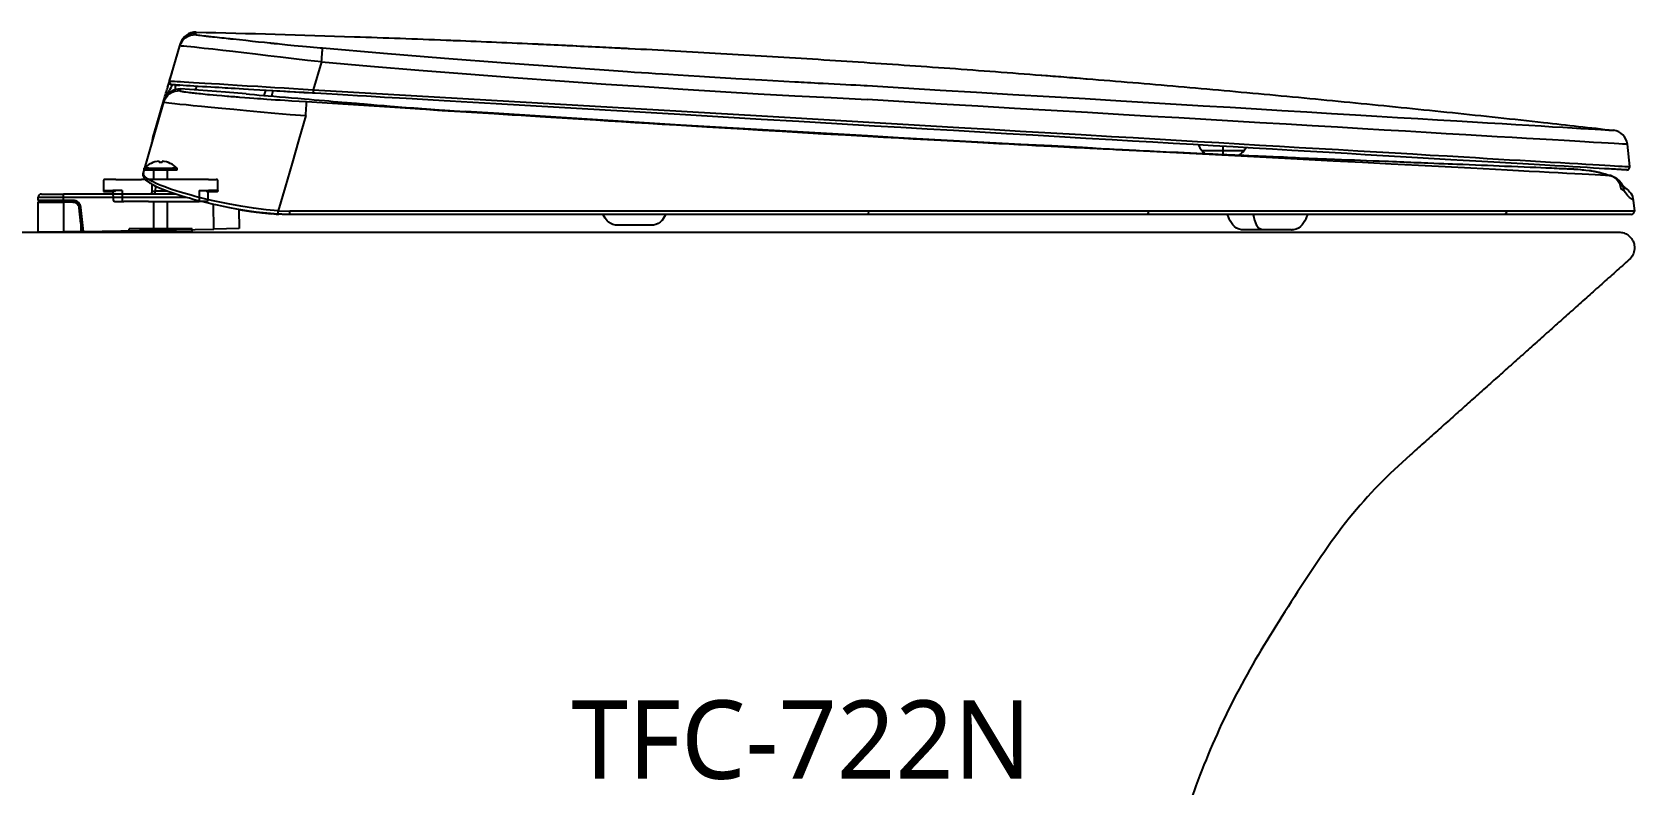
# Model space of a CAD drawing. Extents: x 1738 to 4401, y -320 to 1921.
# Drawn here: x 2169 to 2681, y 76 to 316 of the extents above; entities that cross this region are included whole.
import ezdxf

# ---------------------------------------------------------------- set-up
doc = ezdxf.new("R2010")
doc.units = 0
doc.header["$LTSCALE"] = 3
doc.header["$MEASUREMENT"] = 0
doc.linetypes.add('CENTER', pattern=[2, 1.25, -0.25, 0.25, -0.25])
doc.layers.get('0').update_dxf_attribs({"linetype": 'CONTINUOUS'})
doc.layers.get('DEFPOINTS').update_dxf_attribs({"linetype": 'CONTINUOUS'})
doc.styles.add('GHS', font='romans', dxfattribs={"bigfont": 'ghs'})
doc.styles.get("Standard").update_dxf_attribs({"font": 'NanumGothic.ttf'})
doc.dimstyles.get("Standard").update_dxf_attribs({"dimtxt": 0.18, "dimasz": 0.18, "dimexe": 0.18, "dimexo": 0.0625, "dimgap": 0.09, "dimtad": 0, "dimtih": 1, "dimtoh": 1, "dimdec": 4, "dimzin": 0, "dimdsep": 46, "dimtxsty": 'Standard', "dimcen": 0.09, "dimadec": 0, "dimazin": 0, "dimtfac": 1, "dimtdec": 4, "dimtofl": 0, "dimtmove": 0, "dimatfit": 3, "dimfxl": 0, "dimtolj": 1, "dimtzin": 0, "dimarcsym": 0})

# ---------------------------------------------------------------- blocks, each defined once
blk = doc.blocks.new('*D17')
at = {"color": 3, "lineweight": -2}
for p, q in [((1990.15, 272.95), (1990.15, -226.33)), ((2275.15, -135.78), (2275.15, -226.33))]:
    blk.add_line(p, q, dxfattribs=at)
at = {"color": 3, "linetype": 'Continuous', "lineweight": 0}
blk.add_line((2010.15, -225.53), (2255.15, -225.53), dxfattribs=at)
at = {"color": 3}
for points in [[(2010.15, -222.2), (2010.15, -228.86), (1990.15, -225.53)], [(2255.15, -222.2), (2255.15, -228.86), (2275.15, -225.53)]]:
    blk.add_solid(points, dxfattribs=at)
at = {"layer": 'DEFPOINTS', "color": 0}
for p in [(1990.15, 273.95), (2275.15, -134.78), (2275.15, -225.53)]:
    blk.add_point(p, dxfattribs=at)
at = {"color": 2, "insert": (2132.65, -208.2), "char_height": 30, "attachment_point": 5}
blk.add_mtext('\\A1;285', dxfattribs=at)
blk = doc.blocks.new('*D26')
at = {"color": 3, "lineweight": -2}
for p, q in [((2687.85, 252.12), (2754.21, 252.12)), ((2585.85, -122.88), (2754.21, -122.88))]:
    blk.add_line(p, q, dxfattribs=at)
at = {"color": 3, "linetype": 'Continuous', "lineweight": 0}
for p, q in [((2753.41, 232.12), (2753.41, 81.97)), ((2753.41, -102.88), (2753.41, 47.27))]:
    blk.add_line(p, q, dxfattribs=at)
at = {"color": 3}
for points in [[(2750.08, 232.12), (2756.74, 232.12), (2753.41, 252.12)], [(2750.08, -102.88), (2756.74, -102.88), (2753.41, -122.88)]]:
    blk.add_solid(points, dxfattribs=at)
at = {"layer": 'DEFPOINTS', "color": 0}
for p in [(2686.85, 252.12), (2584.85, -122.88), (2753.41, -122.88)]:
    blk.add_point(p, dxfattribs=at)
at = {"color": 2, "insert": (2753.41, 64.62), "char_height": 30, "attachment_point": 5}
blk.add_mtext('\\A1;375', dxfattribs=at)

msp = doc.modelspace()

# ---------------------------------------------------------------- linework, layer by layer
for p, q in [((2213.2, 300.38), (2213.97, 302.96)), ((2212.57, 298.24), (2212.66, 298.53)), ((2212.66, 298.53), (2213.11, 300.06)), ((2213.11, 300.06), (2213.14, 300.17)), ((2208.23, 283.58), (2211.37, 294.2)), ((2211.52, 294.2), (2211.37, 294.2)), ((2211.58, 294.19), (2211.52, 294.2)), ((2211.6, 294.19), (2211.58, 294.19)), ((2542.22, 278.12), (2549, 278.12)), ((2549, 279.42), (2549, 278.12)), ((2549, 278.12), (2555.78, 278.12)), ((2549, 278.12), (2549, 276.87)), ((2678.67, 272.98), (2677.92, 280.1)), ((2205.09, 271.91), (2205.09, 272.51)), ((2209.84, 274.67), (2209.84, 274.3)), ((2210.84, 274.3), (2209.84, 274.3)), ((2210.84, 274.67), (2210.84, 274.3)), ((2215.59, 271.91), (2215.59, 272.51)), ((2192.09, 268.4), (2192.14, 265.05)), ((2196.08, 268.91), (2192.59, 268.91)), ((2196.08, 268.91), (2198.94, 268.91)), ((2198.94, 268.91), (2201.76, 268.91)), ((2201.76, 268.91), (2204.21, 268.91)), ((2225.59, 268.91), (2204.21, 268.91)), ((2208.64, 266.77), (2208.61, 265.22)), ((2225.59, 268.91), (2228.08, 268.91)), ((2228.52, 265.41), (2228.58, 268.4)), ((2171.32, 262.74), (2171.32, 263.26)), ((2171.32, 262.24), (2171.32, 262.74)), ((2179.32, 262.24), (2171.32, 262.24)), ((2171.32, 261.53), (2171.32, 261.69)), ((2171.32, 252.12), (2171.32, 261.53)), ((2171.82, 262.19), (2179.32, 262.19)), ((2172.32, 264.24), (2179.32, 264.24)), ((2179.17, 262.19), (2179.16, 262.19)), ((2180.24, 262.19), (2179.17, 262.19)), ((2215.07, 264.24), (2179.32, 264.24)), ((2179.32, 263.25), (2218.24, 263.25)), ((2179.32, 262.24), (2179.32, 263.25)), ((2179.32, 262.24), (2182.43, 262.24)), ((2181.16, 262.19), (2179.32, 262.19)), ((2182.33, 261.69), (2179.32, 261.69)), ((2180.82, 262.24), (2180.82, 262.19)), ((2182.33, 262.19), (2181.16, 262.19)), ((2182.02, 262.19), (2182.02, 262.24)), ((2182.33, 262.19), (2182.33, 261.69)), ((2192.14, 265.01), (2192.14, 265.05)), ((2192.14, 265.01), (2195.14, 265.01)), ((2192.15, 265.41), (2195.09, 265.41)), ((2195.63, 265.01), (2192.63, 265.01)), ((2198.09, 265.41), (2195.09, 265.41)), ((2195.14, 265.01), (2195.19, 262.4)), ((2195.69, 261.91), (2198.58, 261.91)), ((2198.09, 265.41), (2198.09, 262.4)), ((2198.09, 262.4), (2198.09, 261.91)), ((2206.51, 261.91), (2198.58, 261.91)), ((2206.51, 261.91), (2222.59, 261.91)), ((2212.28, 265.22), (2208.61, 265.22)), ((2212.54, 253.22), (2212.54, 261.91)), ((2222.59, 265.41), (2222.59, 262.4)), ((2222.59, 265.41), (2225.59, 265.41)), ((2222.59, 262.4), (2222.59, 261.91)), ((2224.97, 261.91), (2222.59, 261.91)), ((2225.04, 265.01), (2228.04, 265.01)), ((2225.47, 262.4), (2225.52, 265.01)), ((2228.52, 265.41), (2225.59, 265.41)), ((2228.04, 265.01), (2228.46, 265.01)), ((2228.52, 265.01), (2228.46, 265.01)), ((2228.52, 265.41), (2228.52, 265.01)), ((2679.79, 262.35), (2680.16, 258.84)), ((2184.85, 254.91), (2184.32, 259.9)), ((2184.82, 259.95), (2185.35, 254.94)), ((2185.71, 252.37), (2184.91, 260)), ((2235.22, 259.36), (2235.32, 253.24)), ((2435.87, 257.74), (2251.53, 257.74)), ((2435.95, 258.84), (2251.55, 258.84)), ((2524.89, 257.74), (2435.87, 257.74)), ((2525.16, 258.84), (2435.95, 258.84)), ((2638.65, 257.74), (2524.89, 257.74)), ((2639.37, 258.84), (2525.16, 258.84)), ((2679.16, 257.74), (2638.65, 257.74)), ((2680.16, 258.84), (2639.37, 258.84)), ((2133.99, 252.12), (2675.2, 252.12)), ((2179.32, 252.26), (2171.32, 252.12)), ((2184.89, 252.36), (2179.32, 252.26)), ((2184.85, 254.91), (2184.89, 252.36)), ((2185.39, 252.37), (2184.89, 252.36)), ((2185.35, 254.94), (2185.39, 252.37)), ((2185.39, 252.37), (2185.71, 252.37)), ((2185.71, 252.37), (2227.32, 253.1)), ((2200.34, 252.12), (2200.34, 253.22)), ((2208.14, 253.22), (2200.34, 253.22)), ((2203.34, 252.12), (2200.34, 252.12)), ((2220.34, 252.12), (2203.34, 252.12)), ((2220.34, 253.22), (2208.14, 253.22)), ((2220.34, 252.12), (2220.34, 253.22)), ((2235.32, 253.24), (2227.32, 253.1))]:
    msp.add_line(p, q)
at = {"color": 1, "linetype": 'CENTER', "ltscale": 3}
msp.add_line((2210.2, 253.33), (2210.2, 252.12), dxfattribs=at)
for points in [[(2216.49, 311.46), (2216.6, 311.85), (2216.67, 312.08)], [(2216.5, 311.49), (2216.79, 312.24), (2217.22, 312.96), (2217.34, 313.11)], [(2216.53, 311.46), (2216.54, 311.51), (2216.69, 311.92), (2216.85, 312.3), (2217.04, 312.65), (2217.23, 312.95), (2217.43, 313.22), (2217.63, 313.46), (2217.67, 313.51)], [(2216.67, 312.08), (2216.96, 312.84), (2217.38, 313.54), (2217.9, 314.17), (2218.52, 314.7), (2219.22, 315.12), (2219.97, 315.43), (2220.77, 315.61), (2221.58, 315.65)], [(2217.34, 313.11), (2217.67, 313.5)], [(2217.67, 313.5), (2217.76, 313.59), (2218.4, 314.13), (2219.12, 314.55), (2219.9, 314.85), (2220.72, 315.01), (2221.55, 315.04)], [(2221.55, 315.04), (2221.57, 315.42), (2221.59, 315.65)], [(2221.55, 315.04), (2221.64, 314.99), (2221.91, 314.94), (2222.35, 314.88), (2222.86, 314.81), (2223.48, 314.74), (2224.14, 314.66), (2224.22, 314.65), (2224.3, 314.64), (2224.38, 314.63), (2224.46, 314.63), (2224.54, 314.62), (2224.63, 314.61), (2224.71, 314.6), (2224.88, 314.58), (2225.12, 314.55), (2225.43, 314.52), (2225.83, 314.47), (2226.3, 314.42), (2226.86, 314.36), (2227.53, 314.29), (2228.32, 314.2), (2229.12, 314.12), (2229.87, 314.04), (2230.59, 313.96), (2231.27, 313.88), (2231.9, 313.82), (2232.46, 313.76), (2232.63, 313.74), (2232.79, 313.72), (2232.95, 313.7), (2233.09, 313.69), (2233.23, 313.67), (2233.36, 313.66), (2233.48, 313.65), (2235.42, 313.44), (2237.46, 313.22), (2239.62, 312.98), (2241.5, 312.78), (2243.44, 312.58), (2245.19, 312.39), (2245.39, 312.37), (2245.59, 312.35), (2245.79, 312.33), (2245.99, 312.31), (2246.19, 312.29), (2246.39, 312.27), (2246.59, 312.25), (2247, 312.2), (2247.55, 312.15), (2248.26, 312.07), (2249.12, 311.99), (2249.91, 311.91), (2250.81, 311.82), (2251.81, 311.72), (2252.92, 311.61), (2254.13, 311.49), (2255.55, 311.35), (2256.85, 311.23), (2258.02, 311.12), (2259.07, 311.02), (2260.26, 310.92), (2261.21, 310.83), (2261.94, 310.77)], [(2221.64, 315.83), (2221.62, 315.79), (2221.58, 315.65)], [(2330.53, 312.05), (2332.39, 311.96)], [(2330.55, 312.05), (2333.88, 311.89), (2337.03, 311.75), (2339.98, 311.61), (2342.75, 311.48), (2345.33, 311.35), (2347.72, 311.23), (2349.92, 311.13), (2351.94, 311.03), (2353.76, 310.93), (2355.39, 310.85), (2356.84, 310.78), (2358.09, 310.71)], [(2213.17, 300.25), (2216.49, 311.46)], [(2216.49, 311.46), (2216.5, 311.49)], [(2216.53, 311.45), (2216.49, 311.46)], [(2261.63, 306.32), (2257.2, 306.81), (2252.84, 307.31), (2248.59, 307.8), (2244.48, 308.29), (2240.55, 308.76), (2236.84, 309.2), (2233.37, 309.61), (2230.17, 309.99), (2228.54, 310.18), (2227, 310.35), (2225.56, 310.51), (2224.22, 310.66), (2222.59, 310.84), (2221.15, 310.99), (2219.91, 311.12), (2218.67, 311.24), (2217.71, 311.33), (2217.02, 311.4), (2216.62, 311.44), (2216.53, 311.45)], [(2261.63, 306.32), (2261.7, 307.13), (2261.76, 307.94), (2261.82, 308.71), (2261.87, 309.4), (2261.91, 309.96), (2261.93, 310.39), (2261.94, 310.65), (2261.94, 310.77)], [(2261.94, 310.77), (2281.38, 309.13), (2300.82, 307.55), (2320.27, 306.05), (2339.72, 304.63), (2359.17, 303.27), (2361.4, 303.12), (2363.64, 302.97), (2365.87, 302.83), (2368.11, 302.68), (2370.34, 302.53), (2372.23, 302.41), (2375.34, 302.21), (2378.65, 302), (2382.17, 301.78), (2383.74, 301.68), (2385.34, 301.58), (2386.99, 301.48), (2388.67, 301.38), (2390.4, 301.28), (2392.15, 301.17), (2393.66, 301.08), (2401.94, 300.6), (2412.49, 300.01), (2413.67, 299.95), (2414.58, 299.9), (2415.5, 299.85), (2416.51, 299.79), (2417.59, 299.74), (2418.75, 299.67), (2420, 299.61), (2421.55, 299.53), (2423.2, 299.44), (2425, 299.35), (2426.95, 299.25), (2428.72, 299.16), (2430.32, 299.08), (2431.99, 299), (2433.41, 298.93), (2434.59, 298.87), (2435.53, 298.83)], [(2261.63, 306.32), (2258.97, 297.48)], [(2261.63, 306.32), (2277.23, 305), (2292.63, 303.74), (2307.83, 302.54), (2322.83, 301.4), (2337.64, 300.32), (2352.23, 299.29), (2364.59, 298.46), (2376.79, 297.67), (2388.85, 296.93), (2400.77, 296.22), (2412.53, 295.57), (2424.14, 294.95), (2435.58, 294.38)], [(2491.16, 302.12), (2492.51, 302.02), (2493.99, 301.9), (2495.6, 301.78), (2497.34, 301.64), (2499.21, 301.49), (2501.2, 301.33), (2503.32, 301.16), (2505.57, 300.98)], [(2211.37, 294.2), (2211.53, 294.74), (2211.69, 295.28), (2211.86, 295.83), (2212.02, 296.37), (2212.18, 296.92), (2212.33, 297.44), (2212.48, 297.92), (2212.59, 298.31)], [(2211.56, 294.31), (2211.84, 294.99), (2212.31, 295.75), (2212.89, 296.41), (2213.57, 296.94), (2214.31, 297.34), (2215.09, 297.61), (2215.88, 297.74), (2216.67, 297.75)], [(2211.93, 295.14), (2212.14, 295.5), (2212.49, 296.13), (2212.83, 296.72), (2213.12, 297.24), (2213.36, 297.67), (2213.67, 298.24), (2213.89, 298.64), (2214.02, 298.89), (2214.07, 298.97)], [(2211.94, 294.89), (2212.05, 295.05), (2212.61, 295.72), (2213.28, 296.28), (2214.04, 296.72), (2214.84, 297.01), (2215.66, 297.16), (2216.45, 297.18)], [(2212.58, 298.28), (2212.74, 298.78), (2212.88, 299.13), (2213.01, 299.36)], [(2213.01, 299.36), (2213.09, 299.9), (2213.12, 300.05)], [(2213.01, 299.36), (2213.11, 299.42)], [(2213.12, 300.05), (2213.13, 300.11), (2213.16, 300.25)], [(2213.13, 300.07), (2213.13, 300.01), (2213.12, 299.95)], [(2213.12, 299.95), (2213.14, 299.78), (2213.21, 299.57), (2213.31, 299.39), (2213.44, 299.24), (2213.45, 299.23)], [(2213.13, 299.89), (2213.14, 300.12), (2213.17, 300.25)], [(2213.79, 299.1), (2213.5, 299.31), (2213.3, 299.58), (2213.2, 299.91), (2213.22, 300.28)], [(2213.21, 300.25), (2213.27, 300.25), (2213.57, 300.24), (2214.06, 300.21), (2214.74, 300.18), (2215.61, 300.13), (2216.66, 300.07), (2217.88, 300), (2219.27, 299.92), (2220.84, 299.82), (2222.57, 299.72), (2224.46, 299.6), (2226.5, 299.48), (2229.05, 299.32), (2231.81, 299.15), (2234.78, 298.97), (2237.95, 298.77), (2241.29, 298.56), (2243.98, 298.4), (2246.77, 298.22), (2249.68, 298.04), (2252.69, 297.85), (2255.79, 297.66), (2258.97, 297.46)], [(2213.45, 299.23), (2213.61, 299.11), (2213.75, 299.04)], [(2213.8, 299.02), (2213.68, 299.07)], [(2213.81, 299.02), (2213.75, 299.05), (2213.75, 299.07)], [(2213.75, 299.04), (2213.79, 299.02)], [(2258.89, 296.38), (2256.06, 296.55), (2253.36, 296.7), (2250.8, 296.85), (2248.37, 297), (2246.08, 297.13), (2243.94, 297.25), (2241.94, 297.37), (2240.08, 297.48), (2238.37, 297.58), (2236.79, 297.67), (2235.35, 297.76), (2234.04, 297.83), (2232.86, 297.9), (2231.8, 297.96), (2230.85, 298.02), (2229.95, 298.07), (2228.84, 298.14), (2227.64, 298.21), (2226.37, 298.28), (2225.04, 298.36), (2223.67, 298.45), (2222.28, 298.53), (2220.89, 298.62), (2219.7, 298.69), (2218.55, 298.76), (2217.46, 298.83), (2216.46, 298.9), (2215.73, 298.95), (2215.09, 298.99), (2214.54, 299.03), (2214.11, 299.07), (2213.79, 299.1)], [(2213.79, 299.02), (2213.83, 299.01), (2213.86, 299)], [(2213.82, 299.02), (2213.86, 299), (2214.07, 298.97)], [(2214.11, 298.97), (2214.07, 298.97)], [(2215.12, 298.91), (2215.6, 298.94)], [(2216.43, 298.83), (2215.92, 298.86), (2215.48, 298.89), (2215.21, 298.9), (2215.12, 298.91)], [(2216.49, 298.83), (2216.28, 298.84), (2216.03, 298.86), (2215.87, 298.88), (2215.78, 298.9), (2215.75, 298.92)], [(2216.67, 297.75), (2216.67, 297.73), (2216.66, 297.72), (2216.66, 297.71), (2216.65, 297.7), (2216.65, 297.7), (2216.65, 297.69), (2216.64, 297.68), (2216.64, 297.68), (2216.63, 297.67), (2216.63, 297.66), (2216.62, 297.65), (2216.62, 297.64), (2216.61, 297.63), (2216.61, 297.62), (2216.61, 297.61), (2216.6, 297.6), (2216.6, 297.6), (2216.6, 297.59), (2216.6, 297.58), (2216.59, 297.57), (2216.59, 297.56), (2216.58, 297.55), (2216.58, 297.54), (2216.58, 297.53), (2216.57, 297.52), (2216.57, 297.51), (2216.57, 297.5), (2216.55, 297.46), (2216.53, 297.41), (2216.5, 297.35), (2216.47, 297.3), (2216.45, 297.24), (2216.45, 297.18)], [(2216.45, 297.18), (2216.45, 297.16), (2216.47, 297.14), (2216.52, 297.12), (2216.59, 297.09), (2216.69, 297.06), (2216.84, 297.03), (2217.05, 296.98), (2217.32, 296.93), (2217.59, 296.89), (2217.85, 296.85), (2218.38, 296.77), (2218.95, 296.7), (2219.57, 296.62), (2219.99, 296.57), (2220.42, 296.52), (2220.64, 296.49), (2220.95, 296.46), (2221.36, 296.41), (2221.87, 296.36), (2222.49, 296.29), (2223.07, 296.23), (2223.74, 296.16), (2224.5, 296.09), (2225.3, 296.01), (2225.87, 295.96), (2227.03, 295.85), (2228.24, 295.74), (2229.85, 295.6), (2231.53, 295.46), (2232.09, 295.41), (2232.68, 295.36), (2233.26, 295.32), (2233.83, 295.27), (2234.4, 295.23), (2234.95, 295.18), (2235.49, 295.14), (2237.14, 295.01), (2238.66, 294.9), (2240.03, 294.8), (2241.24, 294.71), (2242.29, 294.64), (2243.12, 294.58), (2244.16, 294.51), (2245.57, 294.41), (2247, 294.31), (2248.44, 294.22), (2249.89, 294.12), (2252.18, 293.97), (2254.49, 293.83), (2256.8, 293.69)], [(2237.6, 296.13), (2230.96, 296.67), (2216.67, 297.75)], [(2221.8, 298.55), (2221.52, 297.91), (2221.24, 297.39)], [(2243.36, 295.63), (2243.85, 297.25)], [(2246.13, 297.12), (2246, 296.66), (2245.64, 295.46)], [(2258.92, 296.35), (2255.97, 296.52), (2253.05, 296.69), (2250.16, 296.86), (2247.34, 297.03), (2246.12, 297.1)], [(2258.97, 297.46), (2258.95, 297.23), (2258.94, 297.02), (2258.92, 296.69), (2258.91, 296.56), (2258.9, 296.45), (2258.89, 296.38), (2258.89, 296.38)], [(2258.97, 297.48), (2282.82, 296.08), (2306.67, 294.69), (2330.52, 293.3), (2354.35, 291.91), (2378.18, 290.52), (2402, 289.12), (2410.98, 288.6), (2419.96, 288.08), (2428.94, 287.55), (2437.92, 287.03), (2446.89, 286.5), (2455.85, 285.98), (2464.79, 285.46), (2474.59, 284.89), (2484.36, 284.31), (2494.09, 283.75), (2503.78, 283.18), (2513.42, 282.62), (2520.36, 282.21), (2527.26, 281.81), (2534.12, 281.41), (2540.92, 281.01), (2547.65, 280.62), (2554.19, 280.24), (2560.65, 279.86), (2567.03, 279.49), (2573.33, 279.12), (2579.64, 278.75), (2585.86, 278.39), (2591.97, 278.03), (2597.97, 277.68), (2603.85, 277.34), (2609.51, 277.01), (2615.06, 276.68), (2620.47, 276.37), (2625.76, 276.06), (2629.53, 275.84), (2633.22, 275.62), (2636.85, 275.41), (2640.38, 275.2), (2643.78, 275), (2647.06, 274.81), (2650.18, 274.63), (2653.46, 274.44), (2656.55, 274.26), (2659.45, 274.09), (2662.17, 273.93), (2664.69, 273.78), (2666.89, 273.66), (2668.91, 273.54), (2670.75, 273.43), (2672.4, 273.33), (2673.86, 273.25), (2675.13, 273.17), (2676.21, 273.11), (2677.09, 273.06), (2677.78, 273.02), (2678.28, 272.99), (2678.57, 272.97), (2678.67, 272.97)], [(2435.53, 298.83), (2447.2, 298.08), (2458.86, 297.38), (2470.47, 296.69), (2482.05, 296.01), (2493.56, 295.32), (2505.02, 294.64), (2516.41, 293.96), (2525.27, 293.43), (2534.04, 292.9), (2542.7, 292.39), (2551.24, 291.88), (2559.65, 291.37), (2567.77, 290.89), (2575.75, 290.41), (2583.56, 289.94), (2591.2, 289.49), (2598, 289.08), (2604.64, 288.68), (2611.11, 288.29), (2617.41, 287.92), (2623.53, 287.55), (2628.5, 287.25), (2633.33, 286.95), (2637.97, 286.67), (2642.38, 286.41), (2646.52, 286.16), (2650.4, 285.93), (2654, 285.71), (2657.32, 285.51), (2660.35, 285.33), (2663.08, 285.17), (2665.5, 285.02), (2667.62, 284.9), (2669.41, 284.79), (2670.89, 284.7), (2672.04, 284.63), (2672.86, 284.58), (2673.36, 284.55), (2673.52, 284.54)], [(2204.79, 270.72), (2211.34, 293.56)], [(2211.34, 293.56), (2211.36, 293.55)], [(2211.36, 293.55), (2211.43, 293.81), (2211.74, 294.55), (2211.94, 294.89)], [(2211.36, 293.55), (2211.53, 293.51), (2212.19, 293.42), (2212.92, 293.34), (2213.85, 293.22), (2214.82, 293.1), (2216.44, 292.92), (2218.44, 292.72), (2220.74, 292.48), (2223.31, 292.23), (2226.4, 291.93), (2229.85, 291.6), (2233.63, 291.25), (2237.73, 290.87), (2242.12, 290.48), (2246.76, 290.06), (2251.61, 289.64), (2256.62, 289.22)], [(2211.37, 294.2), (2211.76, 294.86), (2211.83, 294.96)], [(2211.39, 293.73), (2211.63, 294.32), (2211.7, 294.47)], [(2211.39, 293.73), (2211.5, 294.1), (2211.56, 294.31)], [(2211.87, 294.78), (2211.94, 294.89)], [(2237.6, 296.13), (2238.69, 296.04), (2240.25, 295.91), (2241.76, 295.78), (2243.21, 295.66), (2244.59, 295.54), (2246.38, 295.39), (2248.22, 295.23), (2250.11, 295.07), (2252.05, 294.91), (2254.07, 294.74), (2256.18, 294.56), (2257.68, 294.43), (2259.27, 294.3), (2260.89, 294.16), (2262.53, 294.02), (2263.9, 293.9), (2265.35, 293.78), (2266.81, 293.65), (2268.14, 293.54), (2269.02, 293.46), (2269.8, 293.4), (2270.47, 293.34), (2271.15, 293.28), (2271.92, 293.22), (2272.77, 293.15), (2273.59, 293.08), (2274.1, 293.03), (2274.52, 293), (2274.84, 292.97), (2275.15, 292.94), (2275.46, 292.92), (2275.75, 292.89), (2275.99, 292.87), (2276.22, 292.85), (2276.74, 292.81), (2277.42, 292.75), (2278.33, 292.68), (2279.41, 292.59), (2280.55, 292.5), (2281.59, 292.41), (2282.45, 292.34), (2283.53, 292.25), (2284.86, 292.15), (2286.03, 292.05), (2287.23, 291.96), (2288.59, 291.85), (2289.87, 291.75), (2291.07, 291.66), (2291.76, 291.61), (2292.43, 291.56), (2293.05, 291.51), (2293.64, 291.47), (2294.32, 291.42), (2295.04, 291.37), (2295.77, 291.31), (2296.48, 291.26), (2297.11, 291.22), (2297.78, 291.17), (2298.45, 291.12), (2299.15, 291.07), (2299.99, 291.02), (2300.91, 290.95), (2301.78, 290.89), (2302.49, 290.85), (2303.2, 290.8), (2303.86, 290.76), (2304.65, 290.7), (2305.53, 290.65), (2306.36, 290.59), (2306.99, 290.55)], [(2256.62, 289.22), (2256.66, 290.06), (2256.71, 290.9), (2256.75, 291.68), (2256.78, 292.38), (2256.8, 292.94), (2256.81, 293.35), (2256.81, 293.59), (2256.8, 293.69)], [(2256.8, 293.69), (2286.65, 291.83), (2293.03, 291.43)], [(2258.89, 296.38), (2258.89, 296.38), (2258.88, 296.35)], [(2677.85, 271.91), (2677.8, 271.91), (2677.69, 271.92), (2677.51, 271.93), (2677.28, 271.94), (2677.01, 271.96), (2676.71, 271.98), (2676.42, 272), (2676.11, 272.01), (2675.8, 272.03), (2675.49, 272.05), (2675.2, 272.07), (2674.68, 272.1), (2674.13, 272.13), (2673.52, 272.16), (2672.86, 272.2), (2672.14, 272.24), (2670.64, 272.33), (2668.97, 272.43), (2667.12, 272.54), (2665.1, 272.66), (2662.92, 272.78), (2660.58, 272.92), (2657.77, 273.08), (2654.77, 273.26), (2651.57, 273.45), (2648.19, 273.64), (2644.63, 273.85), (2640.9, 274.07), (2637.23, 274.28), (2633.45, 274.5), (2629.57, 274.73), (2625.62, 274.96), (2621.6, 275.2), (2616.37, 275.5), (2611.02, 275.81), (2605.55, 276.13), (2599.97, 276.46), (2594.29, 276.79), (2588.6, 277.12), (2582.82, 277.46), (2576.95, 277.8), (2570.99, 278.15), (2564.84, 278.51), (2558.61, 278.87), (2552.3, 279.24), (2545.92, 279.62), (2539.48, 279.99), (2533.08, 280.37), (2526.64, 280.74), (2520.15, 281.12), (2513.63, 281.5), (2505.26, 281.99), (2496.86, 282.48), (2488.43, 282.97), (2479.97, 283.47), (2471.47, 283.96), (2463.11, 284.45), (2454.72, 284.94), (2446.31, 285.43), (2437.89, 285.92), (2425.85, 286.63), (2413.8, 287.33), (2401.75, 288.04), (2389.69, 288.74), (2377.63, 289.44), (2357.53, 290.62), (2337.42, 291.79), (2317.31, 292.97), (2313.59, 293.18), (2309.87, 293.4), (2306.17, 293.62), (2302.59, 293.83), (2300.77, 293.93), (2298.98, 294.04), (2297.24, 294.14), (2295.53, 294.24), (2293.85, 294.34), (2292.15, 294.44), (2290.48, 294.53), (2288.6, 294.64), (2286.5, 294.77), (2284.18, 294.9), (2281.65, 295.05), (2278.91, 295.21), (2275.95, 295.38), (2273.05, 295.55), (2269.96, 295.73), (2266.7, 295.92), (2263.25, 296.12), (2259.63, 296.34), (2258.9, 296.38)], [(2677.92, 280.1), (2677.75, 280.11), (2677.24, 280.13), (2676.39, 280.18), (2675.2, 280.25), (2673.68, 280.34), (2671.82, 280.44), (2669.63, 280.57), (2667.13, 280.71), (2664.31, 280.88), (2661.18, 281.06), (2657.75, 281.26), (2654.02, 281.48), (2650.01, 281.71), (2645.73, 281.96), (2641.17, 282.23), (2636.4, 282.51), (2631.46, 282.8), (2626.4, 283.1), (2620.16, 283.47), (2613.74, 283.84), (2607.14, 284.23), (2600.38, 284.63), (2593.45, 285.03), (2585.52, 285.5), (2577.41, 285.98), (2569.13, 286.46), (2560.7, 286.96), (2552.12, 287.46), (2543.56, 287.97), (2534.89, 288.48), (2526.13, 288.99), (2517.31, 289.51), (2505.8, 290.19), (2494.23, 290.87), (2482.59, 291.55), (2470.9, 292.24), (2459.16, 292.93), (2447.38, 293.62), (2435.58, 294.38)], [(2256.62, 289.22), (2254.4, 281.66), (2252.22, 274.09), (2250.02, 266.48), (2247.81, 258.94)], [(2293, 291.43), (2293.53, 291.39), (2294.21, 291.34), (2295.08, 291.26), (2296.11, 291.18), (2297.29, 291.09), (2298.64, 291), (2300.09, 290.91), (2305.88, 290.55), (2311.2, 290.22), (2316.65, 289.87), (2319.48, 289.7), (2322.35, 289.52), (2325.25, 289.34), (2328.2, 289.15), (2331.34, 288.96), (2334.72, 288.75), (2338.34, 288.52), (2341.74, 288.31), (2345.34, 288.09), (2349.11, 287.85), (2353.08, 287.61), (2357.23, 287.35), (2361.56, 287.08), (2365.82, 286.82), (2370.24, 286.55), (2374.83, 286.27), (2379.58, 285.98), (2384.5, 285.68), (2390.19, 285.34), (2396.08, 284.99), (2402.17, 284.62), (2408.47, 284.25), (2414.98, 283.87), (2421.69, 283.48), (2428.61, 283.09), (2435.73, 282.68)], [(2293.03, 291.43), (2307.47, 290.52)], [(2306.99, 290.55), (2307, 290.55), (2307.47, 290.52)], [(2435.66, 282.74), (2405.89, 284.45), (2376.1, 286.24), (2346.29, 288.09), (2316.48, 289.96), (2307.47, 290.52)], [(2207.75, 281.04), (2207.77, 281.25), (2207.82, 281.7), (2207.92, 282.29), (2208.04, 282.88)], [(2207.96, 282.5), (2207.96, 282.53)], [(2208.04, 282.88), (2208.06, 282.94)], [(2208.3, 282.96), (2208.23, 283.58)], [(2507.45, 278.88), (2504.22, 279.04), (2494.43, 279.56), (2484.59, 280.08), (2474.72, 280.6), (2464.99, 281.13), (2455.24, 281.65), (2445.46, 282.19), (2435.66, 282.74)], [(2435.73, 282.68), (2440.76, 282.4), (2445.62, 282.13), (2450.28, 281.87), (2454.77, 281.63), (2459.07, 281.39), (2463.11, 281.17), (2466.98, 280.96), (2470.67, 280.76), (2474.18, 280.57), (2477.58, 280.39), (2480.8, 280.22), (2483.84, 280.05), (2486.7, 279.9), (2489.37, 279.76), (2491.86, 279.63), (2494.18, 279.5), (2496.31, 279.39), (2498.26, 279.29), (2500.04, 279.19), (2501.64, 279.11), (2503.23, 279.03), (2504.89, 278.95), (2506.6, 278.87), (2509.06, 278.75), (2511.62, 278.64), (2514.3, 278.51), (2516.86, 278.38)], [(2207.57, 280.43), (2207.74, 281.02)], [(2507.44, 278.88), (2514.14, 278.52), (2516.87, 278.38)], [(2507.46, 278.87), (2507.91, 278.85), (2507.99, 278.85)], [(2507.99, 278.85), (2508.46, 278.82), (2508.92, 278.8), (2509.57, 278.76), (2510.14, 278.74), (2510.77, 278.7), (2511.74, 278.65), (2512.8, 278.6), (2513.85, 278.55), (2514.87, 278.49), (2515.41, 278.47), (2515.9, 278.44), (2516.37, 278.42), (2516.93, 278.39), (2517.59, 278.36), (2518.34, 278.32), (2519.14, 278.28), (2519.9, 278.25), (2520.52, 278.22), (2521.08, 278.19), (2521.69, 278.16), (2522.35, 278.13), (2524.11, 278.04), (2525.53, 277.97), (2527.07, 277.9), (2529.01, 277.81), (2530.86, 277.72), (2532.75, 277.63), (2534.69, 277.54), (2536.61, 277.45), (2538.69, 277.36), (2540.62, 277.27), (2542.42, 277.19), (2544.11, 277.11), (2545.77, 277.04), (2547.43, 276.96), (2549.11, 276.89), (2550.28, 276.84), (2551.46, 276.78), (2552.73, 276.73), (2554.14, 276.66), (2555.68, 276.6), (2557.23, 276.53), (2558.73, 276.46), (2560.18, 276.4), (2561.5, 276.34), (2562.76, 276.29), (2563.94, 276.23), (2565.03, 276.19), (2566.04, 276.14), (2567.14, 276.1), (2568.29, 276.05), (2569.55, 275.99), (2570.84, 275.94), (2572.13, 275.88), (2573.42, 275.83), (2576.3, 275.71), (2579.17, 275.59), (2581.97, 275.47), (2584.59, 275.36), (2586.79, 275.27), (2588.88, 275.19), (2590.88, 275.11), (2592.8, 275.03), (2594.78, 274.95), (2596.9, 274.86), (2598.84, 274.79), (2600.67, 274.71), (2601.78, 274.67), (2603.03, 274.62), (2604.29, 274.57), (2605.37, 274.53), (2606.1, 274.5), (2606.71, 274.47), (2607.29, 274.45), (2607.97, 274.42), (2608.87, 274.39), (2609.89, 274.35), (2611.02, 274.3), (2612.18, 274.25), (2613.29, 274.21), (2614.36, 274.17), (2616.17, 274.1), (2617.86, 274.03), (2619.41, 273.97), (2620.83, 273.91), (2622.16, 273.86), (2623.53, 273.8), (2625.46, 273.72), (2627.47, 273.64), (2629.46, 273.56), (2631.42, 273.48), (2633.33, 273.4), (2635.2, 273.33), (2637.01, 273.25), (2638.77, 273.18), (2640.97, 273.09), (2643.05, 273), (2645.03, 272.92), (2646.91, 272.84), (2648.69, 272.76), (2650.36, 272.69), (2651.93, 272.63), (2652.88, 272.58), (2653.78, 272.55), (2654.62, 272.51), (2655.4, 272.48), (2656.14, 272.44), (2656.82, 272.41), (2657.4, 272.39), (2657.92, 272.37), (2658.35, 272.35), (2658.69, 272.33), (2658.93, 272.32)], [(2516.87, 278.38), (2523.65, 278.02)], [(2523.65, 278.02), (2534.18, 277.47), (2544.55, 276.93), (2554.76, 276.39), (2564.77, 275.86), (2574.58, 275.35), (2584.16, 274.84), (2593.5, 274.36), (2602.57, 273.89), (2611.35, 273.43), (2619.84, 272.99), (2628.01, 272.56), (2635.84, 272.14)], [(2204.87, 271.01), (2204.86, 270.98), (2204.84, 270.88), (2204.79, 270.72)], [(2204.87, 271.01), (2204.89, 271.08)], [(2208.14, 268.91), (2208.14, 271.83)], [(2212.54, 268.91), (2212.54, 271.83)], [(2635.84, 272.14), (2639.59, 271.94), (2643.18, 271.75), (2646.6, 271.57), (2649.87, 271.39), (2652.95, 271.23), (2655.87, 271.07), (2658.6, 270.92), (2661.14, 270.79), (2663.49, 270.66), (2665.65, 270.54), (2667.61, 270.43), (2669.36, 270.34), (2670.9, 270.25), (2672.23, 270.18)], [(2658.93, 272.32), (2659.36, 272.3), (2659.75, 272.28), (2660.1, 272.27), (2660.33, 272.25), (2660.55, 272.24), (2660.75, 272.23), (2660.94, 272.22), (2661.02, 272.21), (2661.24, 272.2), (2661.45, 272.18), (2661.65, 272.17), (2662.14, 272.13), (2662.98, 272.06), (2663.48, 272.01), (2664.01, 271.96), (2664.66, 271.89), (2665.7, 271.77), (2666.26, 271.7)], [(2666.27, 271.7), (2666.31, 271.7), (2666.32, 271.69)], [(2666.32, 271.69), (2666.57, 271.65), (2667, 271.57), (2667.6, 271.44), (2667.83, 271.39), (2668.07, 271.34), (2668.33, 271.28), (2668.61, 271.21), (2668.9, 271.14), (2669.22, 271.06), (2669.61, 270.96), (2670.84, 270.61), (2672.23, 270.18)], [(2666.32, 271.69), (2667.18, 271.55)], [(2666.32, 271.69), (2667.18, 271.55)], [(2667.18, 271.55), (2667.61, 271.46), (2668.19, 271.34), (2668.92, 271.17), (2669.8, 270.94), (2670.82, 270.66), (2672, 270.31), (2672.77, 270.05)], [(2667.48, 271.47), (2667.47, 271.47), (2667.33, 271.51)], [(2677.85, 271.91), (2677.8, 271.91), (2677.69, 271.92), (2677.51, 271.93), (2677.28, 271.94), (2677.01, 271.96), (2676.71, 271.98), (2676.69, 271.98)], [(2677.62, 271.9), (2677.85, 271.91)], [(2677.85, 271.91), (2677.85, 271.91), (2678.06, 271.97), (2678.24, 272.07), (2678.39, 272.2), (2678.61, 272.55), (2678.67, 272.76), (2678.67, 272.98)], [(2204.78, 270.2), (2204.76, 270.29), (2204.75, 270.52), (2204.76, 270.53)], [(2204.76, 270.52), (2204.79, 270.72)], [(2204.76, 270.53), (2204.79, 270.72)], [(2204.79, 270.52), (2204.79, 270.72)], [(2247.81, 258.94), (2243.95, 259.26), (2239.98, 259.73), (2235.94, 260.35), (2231.88, 261.08), (2229.18, 261.63), (2226.52, 262.22), (2223.9, 262.85), (2222.61, 263.17), (2221.34, 263.5), (2220.1, 263.84), (2218.88, 264.18), (2217.69, 264.52), (2216.53, 264.87), (2213.81, 265.74), (2211.33, 266.63), (2210.08, 267.13), (2208.93, 267.63), (2208.71, 267.72), (2208.51, 267.82), (2208.3, 267.92), (2208.11, 268.01), (2207.91, 268.11), (2207.72, 268.21), (2207.54, 268.3), (2207.36, 268.4), (2207.1, 268.54), (2206.75, 268.76), (2206.33, 269.03), (2205.88, 269.34), (2205.44, 269.68), (2205.07, 270.04), (2204.83, 270.39), (2204.79, 270.52)], [(2247.74, 257.87), (2245.32, 258.04), (2242.98, 258.26), (2240.74, 258.52), (2238.6, 258.82), (2236.56, 259.13), (2234.62, 259.46), (2232.43, 259.87), (2230.39, 260.27), (2228.5, 260.67), (2226.75, 261.06), (2225.14, 261.43), (2223.5, 261.83), (2222.02, 262.21), (2220.69, 262.56), (2219.5, 262.89), (2218.44, 263.19), (2216.42, 263.8), (2214.5, 264.42), (2212.96, 264.96), (2211.52, 265.51), (2210.19, 266.05), (2209.47, 266.38), (2208.82, 266.68), (2208.29, 266.95), (2207.86, 267.17), (2207.6, 267.32), (2207.38, 267.45), (2207.19, 267.56), (2207.04, 267.65), (2206.86, 267.77), (2206.63, 267.92), (2206.47, 268.03), (2206.31, 268.15), (2206.13, 268.28), (2205.91, 268.46), (2205.66, 268.68), (2205.45, 268.9), (2205.24, 269.15), (2205.05, 269.44), (2204.89, 269.78), (2204.79, 270.16), (2204.79, 270.51)], [(2207.61, 265.22), (2207.65, 267.29)], [(2675.96, 265.83), (2675.83, 266.56), (2675.59, 267.28), (2675.24, 267.98), (2674.77, 268.61), (2674.22, 269.17), (2673.59, 269.62), (2672.92, 269.95), (2672.23, 270.18)], [(2672.92, 270), (2672.89, 270.01), (2672.56, 270.11), (2672.23, 270.18)], [(2672.77, 270.05), (2672.9, 270.01)], [(2673.05, 269.95), (2672.92, 270)], [(2673.07, 269.95), (2673.1, 269.94), (2673.64, 269.7), (2674.05, 269.48), (2674.33, 269.3), (2674.54, 269.15), (2674.72, 269.02), (2674.85, 268.91), (2674.98, 268.81), (2675.18, 268.62), (2675.47, 268.33), (2675.82, 267.92), (2676.22, 267.37)], [(2676.92, 265.16), (2676.77, 266.12), (2676.42, 267.03), (2676.2, 267.4)], [(2676.2, 267.39), (2676.5, 266.96), (2676.78, 266.61), (2677, 266.37), (2677.16, 266.22), (2677.26, 266.15), (2677.3, 266.14), (2677.3, 266.14)], [(2677.17, 266.24), (2676.82, 266.41)], [(2677.16, 266.24), (2676.85, 266.4)], [(2677.69, 265.92), (2677.17, 266.24)], [(2677.18, 266.23), (2677.28, 266.16)], [(2677.28, 266.16), (2677.78, 265.82), (2678.23, 265.43), (2678.64, 264.99), (2679, 264.5), (2679.29, 263.98), (2679.51, 263.43), (2679.67, 262.87), (2679.75, 262.32)], [(2677.3, 266.14), (2677.28, 266.16)], [(2172.32, 264.24), (2171.94, 264.16), (2171.62, 263.94), (2171.4, 263.62), (2171.32, 263.24)], [(2171.32, 263.24), (2171.32, 263.24), (2171.32, 263.24), (2171.32, 263.24), (2171.38, 263.24), (2171.53, 263.24), (2171.73, 263.24), (2171.93, 263.24), (2172.13, 263.24), (2172.35, 263.25), (2172.59, 263.25), (2172.84, 263.25), (2173.11, 263.25), (2173.38, 263.25), (2173.67, 263.25), (2174.07, 263.25), (2174.49, 263.25), (2174.93, 263.25), (2175.62, 263.25), (2176.34, 263.25), (2177.33, 263.25), (2178.33, 263.25), (2179.32, 263.25)], [(2171.32, 262.24), (2171.32, 263.24)], [(2171.82, 262.19), (2171.63, 262.15), (2171.47, 262.04), (2171.36, 261.88), (2171.32, 261.69)], [(2171.32, 252.12), (2171.32, 261.69)], [(2171.32, 261.69), (2171.34, 261.69), (2171.4, 261.69), (2171.48, 261.69), (2171.58, 261.69), (2171.7, 261.69), (2171.82, 261.69), (2171.93, 261.69), (2172.3, 261.69), (2172.71, 261.69), (2173.18, 261.69), (2173.67, 261.69), (2174.28, 261.69), (2174.93, 261.69), (2175.62, 261.69), (2176.34, 261.69), (2177.32, 261.69), (2178.32, 261.69), (2179.32, 261.69)], [(2179.32, 263.25), (2179.32, 263.63), (2179.32, 263.95), (2179.32, 264.16), (2179.32, 264.24)], [(2179.32, 261.69), (2179.32, 261.88), (2179.32, 262.04), (2179.32, 262.15), (2179.32, 262.19)], [(2179.32, 261.69), (2179.32, 252.26)], [(2182.33, 262.19), (2182.53, 262.18)], [(2182.53, 262.18), (2182.7, 262.16), (2183.09, 262.07), (2183.48, 261.91), (2183.85, 261.67), (2184.2, 261.35), (2184.49, 260.95), (2184.7, 260.48), (2184.82, 259.95)], [(2206.8, 264.26), (2206.61, 264.24)], [(2206.79, 264.25), (2206.91, 264.27), (2207.09, 264.3)], [(2207.09, 264.3), (2207.31, 264.45), (2207.49, 264.68), (2207.6, 264.95), (2207.63, 265.23)], [(2207.61, 265.22), (2207.63, 265.22)], [(2207.63, 265.22), (2207.69, 265.21), (2207.9, 265.21), (2208.23, 265.21), (2208.61, 265.22)], [(2208.14, 253.22), (2208.14, 261.91)], [(2208.61, 264.25), (2208.61, 264.31), (2208.61, 264.52), (2208.61, 264.84), (2208.61, 265.22)], [(2208.61, 264.24), (2208.61, 264.25)], [(2227.32, 253.1), (2227.19, 260.96)], [(2676.92, 265.16), (2676.61, 265.52), (2676.29, 265.75), (2675.96, 265.83)], [(2679.75, 262.37), (2679.67, 262.41), (2679.54, 262.48), (2679.35, 262.59), (2679.14, 262.73), (2678.9, 262.91), (2678.64, 263.13), (2678.32, 263.43), (2677.98, 263.78), (2677.64, 264.18), (2677.28, 264.64), (2676.92, 265.16)], [(2679.79, 262.35), (2679.72, 262.83)], [(2679.79, 262.35), (2679.76, 262.36), (2679.75, 262.37)], [(2184.32, 259.9), (2184.51, 259.92), (2184.67, 259.94), (2184.78, 259.95), (2184.82, 259.95)], [(2235.21, 259.34), (2236.31, 259.15), (2239.1, 258.72), (2241.95, 258.34), (2244.83, 258.05), (2245.58, 257.98)], [(2240.78, 258.52), (2241.26, 258.45), (2241.89, 258.37), (2242.59, 258.29), (2243.19, 258.22), (2243.71, 258.17), (2244.16, 258.12), (2244.72, 258.07), (2246.46, 257.93), (2247.76, 257.84)], [(2247.15, 257.87), (2247.3, 257.87)], [(2247.3, 257.87), (2247.74, 257.84)], [(2247.74, 257.87), (2247.75, 257.92), (2247.76, 258.02), (2247.77, 258.17), (2247.78, 258.35), (2247.79, 258.55), (2247.8, 258.75), (2247.81, 258.94)], [(2247.74, 257.84), (2247.74, 257.86), (2247.74, 257.87)], [(2251.53, 257.74), (2247.74, 257.84)], [(2247.81, 258.94), (2251.55, 258.84)], [(2247.9, 257.84), (2247.99, 257.83)], [(2251.53, 257.74), (2251.54, 257.81), (2251.55, 258.03), (2251.55, 258.35), (2251.55, 258.74)], [(2352.64, 255.77), (2352.07, 256.55), (2351.46, 257.58), (2351.38, 257.73)], [(2355.3, 254.36), (2354.54, 254.51), (2353.81, 254.82), (2353.16, 255.25), (2352.62, 255.79)], [(2370.1, 255.79), (2369.56, 255.25), (2368.91, 254.82), (2368.19, 254.51), (2367.43, 254.36)], [(2371.34, 257.73), (2371.27, 257.58), (2370.66, 256.55), (2370.08, 255.77)], [(2552.18, 254.42), (2551.73, 255.08), (2551.32, 255.77), (2551.01, 256.38), (2550.75, 256.95), (2550.46, 257.68), (2550.44, 257.73)], [(2575.96, 257.73), (2575.95, 257.68), (2575.66, 256.95), (2575.4, 256.38), (2575.09, 255.77), (2574.68, 255.08), (2574.23, 254.42)], [(2356.53, 254.34), (2355.94, 254.34), (2355.53, 254.35), (2355.3, 254.36)], [(2367.43, 254.36), (2367.2, 254.35), (2366.78, 254.34), (2366.2, 254.34)], [(2554.93, 252.86), (2554.11, 253.04), (2553.32, 253.4), (2552.64, 253.92), (2552.19, 254.42)], [(2555.16, 252.84), (2554.93, 252.86)], [(2555.37, 252.84), (2555.23, 252.84), (2555.16, 252.84)], [(2561.93, 252.84), (2561.31, 252.93), (2560.7, 253.21), (2560.15, 253.66), (2559.69, 254.25)], [(2570.83, 252.84), (2571.04, 252.84)], [(2571.24, 252.84), (2571.18, 252.84), (2571.04, 252.84)], [(2571.47, 252.86), (2571.24, 252.84)], [(2574.22, 254.42), (2573.76, 253.92), (2573.08, 253.4), (2572.3, 253.04), (2571.47, 252.86)], [(2574.28, 254.52), (2574.22, 254.42)]]:
    msp.add_lwpolyline(points)
for centre, radius, start, end in [((2221.51, 310.83), 5, 88.5953, 163.5), ((2672.95, 279.58), 5, 6, 83.4433), ((2545.99, 281.41), 5, 197.774, 221.1124), ((2549, 284.04), 9, 221.1122, 230.0749), ((2549, 284.04), 9, 304.7384, 318.8878), ((2552.01, 281.41), 5, 318.8876, 331.1105), ((2210.34, 267.26), 7.43, 93.8611, 134.9953), ((2210.34, 267.26), 7.43, 45.0047, 86.1389), ((2192.59, 268.41), 0.5, 89.9999, 181), ((2228.08, 268.41), 0.5, 0, 90.0001), ((2228.08, 268.41), 0.5, 359, 0), ((2182.43, 259.74), 2.5, 5.9994, 90), ((2195.69, 262.41), 0.5, 181, 270), ((2224.97, 262.41), 0.5, 269.9999, 359), ((2679.16, 258.74), 1, 270, 6)]:
    msp.add_arc(centre, radius, start, end)
at = {"extrusion": (0, 0, -1)}
for centre, major_axis, ratio, start_param, end_param in [((2214.83, 293.92), (-0.29, -4.99), 0.001018, 2.404668, 3.141513), ((2210.34, 272.51), (-5.25, 0), 0.017452, 3.141587, 6.283185), ((2210.34, 271.91), (5.25, 0), 0.017452, 0, 3.141587), ((2182.33, 259.69), (-2, -0.03), 0.999848, 1.588363, 3.054465), ((2222.59, 263.46), (0, 2.9), 0.999848, 0.835184, 1.00825), ((2251.53, 258.74), (0, -1), 0.02205, 4.607669, 4.712389), ((2435.87, 258.74), (0, -1), 0.078481, 4.712389, 6.283184), ((2435.87, 258.74), (0, -1), 0.078481, 4.607669, 4.712389), ((2524.89, 258.74), (0, -1), 0.274172, 4.712389, 6.283185), ((2524.89, 258.74), (0, -1), 0.274172, 4.607669, 4.712389), ((2638.65, 258.74), (0, -1), 0.724024, 4.712389, 6.283185), ((2638.65, 258.74), (0, -1), 0.724024, 4.607669, 4.712389), ((2184.85, 254.9), (-0.5, -0.031), 0.017419, 1.571557, 3.141474)]:
    msp.add_ellipse(centre, major_axis=major_axis, ratio=ratio, start_param=start_param, end_param=end_param, dxfattribs=at)
msp.add_ellipse((2198.09, 263.46), major_axis=(0, 2.9), ratio=0.999848, start_param=0.835184, end_param=1.00825)
for points, degree in [([(2216.67, 312.08), (2216.68, 312.12), (2216.7, 312.18), (2216.72, 312.24), (2216.72, 312.25), (2216.72, 312.25)], 3), ([(2330.99, 312.03), (2337.39, 311.73), (2343.78, 311.43), (2350.17, 311.11)], 3), ([(2350.27, 311.11), (2352.88, 310.98), (2355.48, 310.85), (2358.09, 310.71)], 3), ([(2491.3, 302.11), (2495.98, 301.75), (2500.66, 301.38), (2505.33, 301)], 3), ([(2207.99, 282.64), (2207.98, 282.6), (2207.97, 282.56), (2207.96, 282.52)], 3), ([(2208.04, 282.89), (2208.05, 282.91), (2208.05, 282.93), (2208.06, 282.95)], 3), ([(2208.06, 282.95), (2208.11, 283.16), (2208.17, 283.37), (2208.23, 283.58)], 3), ([(2200.02, 264.24), (2200.02, 264.24), (2199.97, 264.24), (2199.86, 264.24)], 3), ([(2251.53, 257.74), (2251.15, 257.74), (2250.37, 257.74), (2249.19, 257.78), (2248.39, 257.81), (2247.99, 257.83)], 3), ([(2558.59, 257.74), (2558.88, 256.52), (2559.26, 255.27), (2559.69, 254.25)], 3), ([(2358.79, 254.34), (2357.8, 254.34), (2357.03, 254.34), (2356.53, 254.34)], 3), ([(2359.45, 254.34), (2359.2, 254.34), (2358.97, 254.34), (2358.79, 254.34)], 3), ([(2361.36, 254.34), (2361, 254.34), (2360.26, 254.34), (2359.68, 254.34), (2359.45, 254.34)], 3), ([(2363.27, 254.34), (2363.05, 254.34), (2362.46, 254.34), (2361.73, 254.34), (2361.36, 254.34)], 3), ([(2363.93, 254.34), (2363.75, 254.34), (2363.53, 254.34), (2363.27, 254.34)], 3), ([(2366.2, 254.34), (2365.7, 254.34), (2364.93, 254.34), (2363.93, 254.34)], 3), ([(2367.02, 254.34), (2367.02, 254.34), (2366.73, 254.34), (2366.2, 254.34)], 3), ([(2555.98, 252.84), (2555.6, 252.84), (2555.39, 252.84), (2555.37, 252.84)], 3), ([(2561.93, 252.84), (2560.48, 252.84), (2557.98, 252.84), (2556.48, 252.84), (2555.98, 252.84)], 3), ([(2566.5, 252.84), (2564.82, 252.84), (2563.27, 252.84), (2561.93, 252.84)], 3), ([(2567.47, 252.84), (2567.14, 252.84), (2566.8, 252.84), (2566.5, 252.84)], 3), ([(2570.83, 252.84), (2570.73, 252.84), (2570.39, 252.84), (2569.52, 252.84), (2568.46, 252.84), (2567.76, 252.84), (2567.47, 252.84)], 3), ([(2678.5, 243.37), (2643.56, 212.22), (2608.62, 181.06)], 2)]:
    msp.add_open_spline(points, degree=degree)
for points, knots in [([(2221.64, 315.83), (2238.46, 315.43), (2265.03, 314.66), (2292.59, 313.65), (2303.33, 313.22), (2304.33, 313.18)], [0.0000193, 0.0000193, 0.0000193, 0.0000193, 0.277279, 0.4378889, 0.4544033, 0.4544033, 0.4544033, 0.4544033]), ([(2304.33, 313.18), (2313.07, 312.82), (2321.96, 312.44), (2330.84, 312.03), (2330.99, 312.03)], [0.4544033, 0.4544033, 0.4544033, 0.4544033, 0.5984987, 0.6009549, 0.6009549, 0.6009549, 0.6009549]), ([(2358.09, 310.71), (2358.64, 310.69), (2368.94, 310.16), (2384.09, 309.33), (2398.69, 308.47), (2403.55, 308.18)], [0.7499376, 0.7499376, 0.7499376, 0.7499376, 0.7591085, 0.9197184, 1, 1, 1, 1]), ([(2403.55, 308.18), (2408.42, 307.89), (2423.01, 306.98), (2442.47, 305.7), (2457.06, 304.67), (2461.93, 304.32), (2461.93, 304.32)], [0, 0, 0, 0, 0.1000262, 0.3000204, 0.4000175, 0.4000933, 0.4000933, 0.4000933, 0.4000933]), ([(2461.93, 304.32), (2466.79, 303.97), (2476.51, 303.25), (2486.3, 302.5), (2491.23, 302.12), (2491.3, 302.11)], [0.4000933, 0.4000933, 0.4000933, 0.4000933, 0.5000146, 0.6000117, 0.6015412, 0.6015412, 0.6015412, 0.6015412]), ([(2505.33, 301), (2505.44, 300.99), (2515.27, 300.2), (2529.95, 298.97), (2544.51, 297.68), (2549.37, 297.25)], [0.6977596, 0.6977596, 0.6977596, 0.6977596, 0.7000088, 0.900003, 1, 1, 1, 1]), ([(2549.37, 297.25), (2554.22, 296.81), (2563.93, 295.92), (2578.49, 294.55), (2593.04, 293.14), (2607.59, 291.69), (2626.99, 289.69), (2648.97, 287.33), (2666.09, 285.4), (2673.52, 284.54)], [0, 0, 0, 0, 0.117162, 0.234325, 0.351487, 0.468649, 0.585811, 0.820136, 1, 1, 1, 1]), ([(2207.74, 281.02), (2207.74, 281.04), (2207.78, 281.49), (2207.87, 282.11), (2208, 282.71), (2208.04, 282.89)], [0.3128382, 0.3128382, 0.3128382, 0.3128382, 0.3333333, 0.6666667, 0.8118588, 0.8118588, 0.8118588, 0.8118588]), ([(2356.53, 254.34), (2355.99, 254.34), (2355.71, 254.34), (2355.71, 254.34), (2355.71, 254.34)], [0, 0, 0, 0, 0.5, 0.5000246, 0.5000246, 0.5000246, 0.5000246]), ([(2675.2, 252.12), (2675.76, 252.12), (2676.78, 251.95), (2678.12, 251.26), (2679.03, 250.39), (2679.68, 249.43), (2680.14, 248.23), (2680.28, 246.63), (2679.78, 244.83), (2679.02, 243.84), (2678.52, 243.39)], [0, 0, 0, 0, 0.136537, 0.263744, 0.368439, 0.447892, 0.550878, 0.686026, 0.841773, 1, 1, 1, 1]), ([(2608.64, 181.08), (2601.8, 174.98), (2588.77, 162.02), (2571.29, 135.29), (2556.18, 111.47), (2543.77, 85.92), (2534.34, 59.13), (2528.05, 31.63), (2524.91, 3.92), (2524.87, -14.47), (2525.34, -23.61)], [0, 0, 0, 0, 0.122256, 0.246835, 0.37301, 0.5, 0.62699, 0.753165, 0.877744, 1, 1, 1, 1])]:
    msp.add_open_spline(points, degree=3, knots=knots)

# ---------------------------------------------------------------- texts
at = {"color": 2, "insert": (2341.21, 102.99), "char_height": 25, "width": 65.7242, "attachment_point": 1, "style": 'GHS'}
msp.add_mtext('{\\fNanumGothic|b0|i0|c129|p50;TFC-722N}', dxfattribs=at)

# ---------------------------------------------------------------- dimensions: what is measured, and where the dimension line sits
dim = msp.add_linear_dim(base=(2275.15, -225.53), p1=(1990.15, 273.95), p2=(2275.15, -134.78), dimstyle='Standard', override={"dimtxt": 30, "dimasz": 20, "dimexe": 0.8, "dimexo": 1, "dimgap": 1, "dimtad": 1, "dimdec": 0, "dimzin": 8, "dimclrd": 3, "dimclre": 3, "dimclrt": 2, "dimazin": 2, "dimtdec": 0, "dimtix": 1, "dimtofl": 1, "dimlwd": 0, "dimarcsym": 1})
dim.commit()
dim.dimension.update_dxf_attribs({"geometry": '*D17', "text_midpoint": (2132.65, -225.53), "dimtype": 160})
dim = msp.add_linear_dim(base=(2753.41, -122.88), p1=(2686.85, 252.12), p2=(2584.85, -122.88), angle=90, dimstyle='Standard', override={"dimtxt": 30, "dimasz": 20, "dimexe": 0.8, "dimexo": 1, "dimgap": 1, "dimtad": 1, "dimdec": 0, "dimzin": 8, "dimclrd": 3, "dimclre": 3, "dimclrt": 2, "dimazin": 2, "dimtdec": 0, "dimtix": 1, "dimtofl": 1, "dimlwd": 0, "dimarcsym": 1})
dim.commit()
dim.dimension.update_dxf_attribs({"geometry": '*D26', "text_midpoint": (2753.41, 64.62), "dimtype": 160})

doc.saveas('drawing.dxf')
